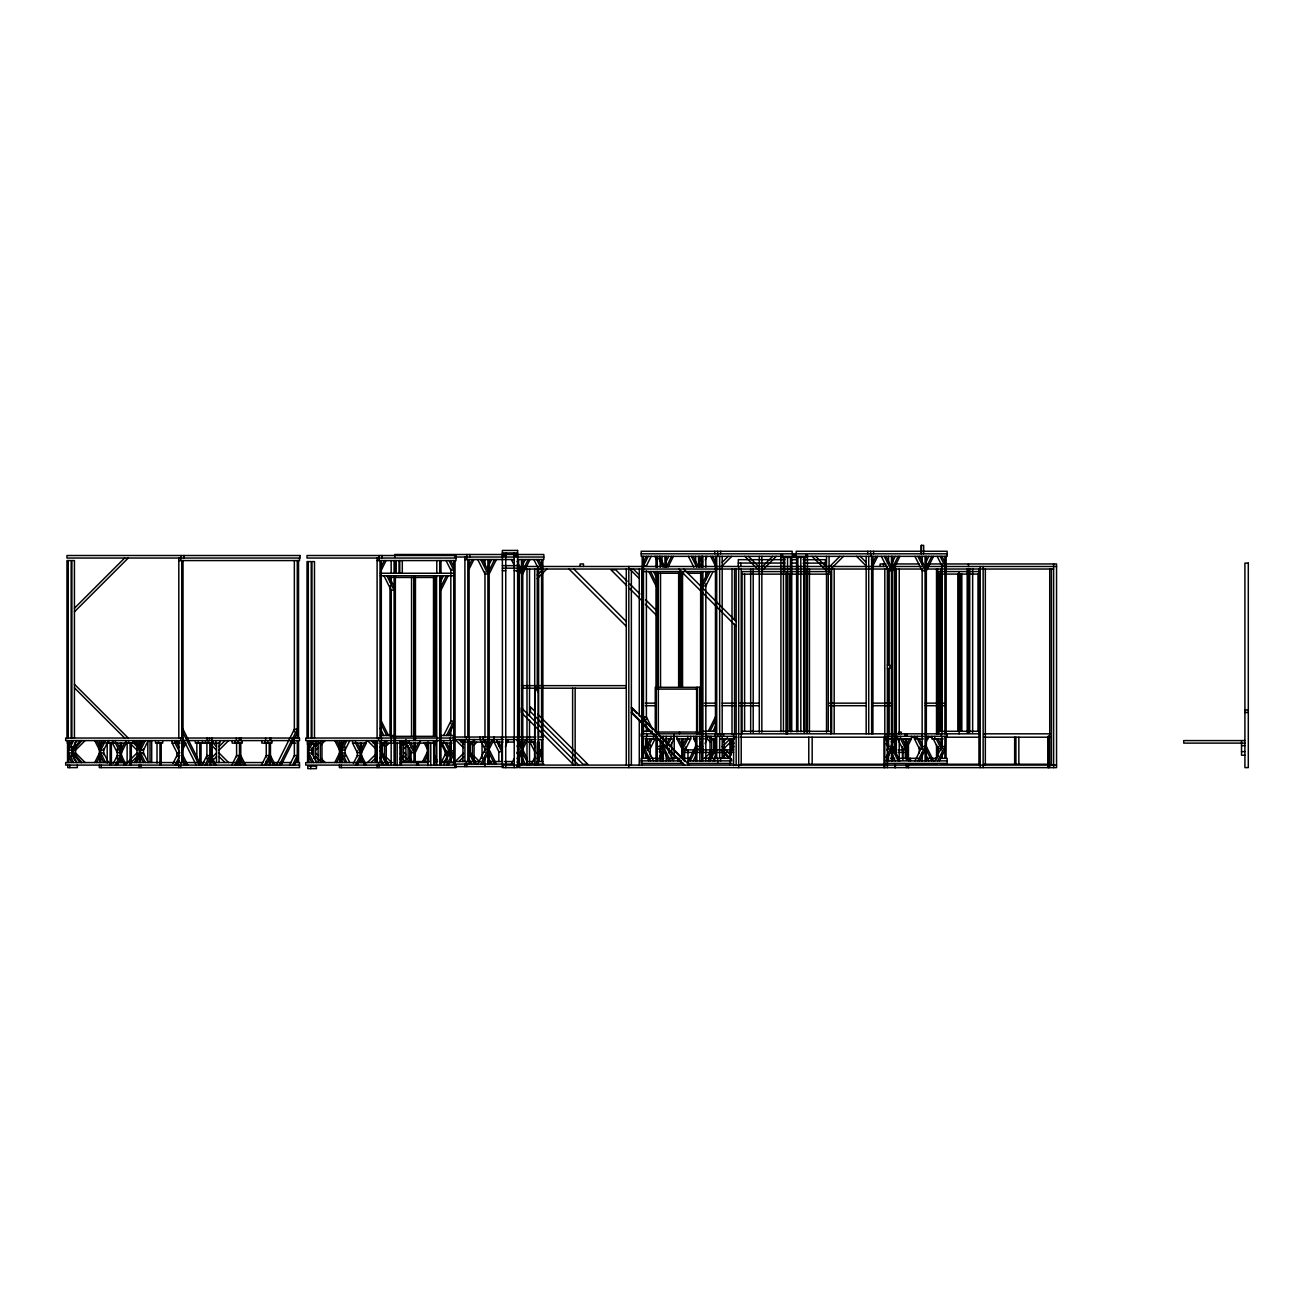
<?xml version="1.0" encoding="UTF-8"?>
<svg xmlns="http://www.w3.org/2000/svg" width="1314" height="1314" viewBox="0 0 1314 1314"><rect width="100%" height="100%" fill="white"/><g stroke="black" fill="none" stroke-linecap="round" stroke-linejoin="round"><path stroke-width="1.5" d="M276.416 765.093L294.352 729.237L297.276 729.237L297.276 732.818L281.13 765.093M534.798 687.255L534.667 765.093L534.716 724.244M538.05 765.093L538.182 687.14L534.798 692.199M68.804 746.566L71.794 740.587M73.584 740.587L68.804 750.146L73.65 750.146L81.928 740.587M71.728 750.146L76.508 740.587M100.767 746.566L103.757 740.587M94.723 762.547L99.503 752.988M105.547 740.587L100.767 750.146L103.707 750.146L108.487 740.587M96.513 762.547L99.503 756.585M120.05 746.106L121.545 743.116L121.479 762.547M113.3 763.5L117.291 755.534L120.215 755.534L115.435 765.093M121.479 749.095L124.469 743.116M121.479 752.676L126.259 743.116L126.259 740.587M117.225 765.093L120.215 759.114M140.532 746.566L143.522 740.587M134.488 762.547L139.268 752.988M145.328 740.587L140.532 750.146L143.472 750.146L148.252 740.587M136.278 762.547L139.268 756.585M172.955 763.5L176.93 755.534L179.87 755.534M181.874 747.6L184.124 743.116M175.09 765.093L179.065 757.127M181.923 751.082L185.915 743.116L182.301 743.116M176.881 765.093L179.115 760.609M202.126 765.093L206.906 755.534L209.829 755.534L205.05 765.093M206.84 765.093L209.829 759.114M231.806 765.093L236.586 755.534L239.509 755.534L234.73 765.093M236.536 765.093L239.509 759.114M261.486 765.093L266.266 755.534L269.206 755.534L264.426 765.093M269.206 759.114L266.216 765.093L266.266 761.102M279.34 765.093L297.276 729.237M381.306 566.548L384.296 560.569M381.306 570.128L386.086 560.569M289.573 765.093L294.352 755.534L297.276 755.534L292.496 765.093M294.287 765.093L297.276 759.114M308.872 746.566L311.861 740.587M313.652 740.587L308.872 750.146L311.796 750.146L316.575 740.587M342.1 746.566L345.089 740.587M334.791 762.547L339.57 752.988M346.88 740.587L342.1 750.146L345.024 750.146L349.803 740.587M336.581 762.547L339.57 756.585M440.765 581.199L443.475 575.778M440.978 586.602L446.399 575.778M353.367 763.5L357.342 755.534L360.282 755.534L355.503 765.093M361.547 749.095L364.536 743.116M440.978 590.2L448.189 575.778M361.547 752.676L366.327 743.116L366.327 740.587M357.293 765.093L360.282 759.114M469.098 565.529L472.087 559.55M380.091 747.6L382.341 743.116M469.098 569.126L473.894 559.55M380.14 751.082L384.131 743.116M488.036 566.777L491.65 559.55M400.392 747.535L403.579 741.162M489.169 570.391L494.573 559.55M489.169 573.972L496.38 559.55M415.24 749.095L418.23 743.116M415.24 752.676L420.02 743.116L420.02 740.587M422.599 761.545L427.378 751.986M424.389 761.545L427.378 755.566M522.561 564.971L525.272 559.55M434.425 745.941L436.823 741.162M522.775 570.391L528.195 559.55M522.775 573.972L529.985 559.55M443.639 735.512L450.833 721.107L453.773 721.107L446.563 735.512M448.353 735.512L453.773 724.687M441.176 762.481L445.15 754.515L448.09 754.515M444.099 762.481L447.286 756.108M443.639 765.093L450.833 750.672L453.773 750.672L446.563 765.093M448.353 765.093L453.773 754.269M468.655 745.087L470.149 742.098M468.753 748.471L471.94 742.098M477.77 764.075L484.965 749.67L487.905 749.67L480.694 764.075M489.169 745.547L492.159 739.568M489.169 749.128L493.949 739.568M482.484 764.075L487.905 753.251M505.43 746.878L507.828 739.568M511.376 764.075L514.086 758.671M516.78 753.267L518.587 749.67M522.775 745.547L525.764 739.568M517.01 758.671L521.51 749.67M522.775 749.128L527.555 739.568L521.297 739.568L521.297 742.098L522.988 742.098M517.01 762.268L521.51 753.251M531.447 764.075L535.044 756.864M536.851 753.267L538.641 749.67L541.582 749.67L537.065 758.671M537.065 762.268L541.582 753.251M643.466 562.326L646.439 556.348M648.245 556.348L643.466 565.907L646.389 565.907L651.169 556.348M665.984 561.751L668.695 556.348M666.214 567.172L671.618 556.348M668.005 567.155L673.409 556.348M699.606 561.751L702.317 556.348M699.82 567.172L702.53 561.751M705.224 559.945L707.031 556.348M702.908 582.381L708.328 571.557M710.118 571.557L702.908 585.962L705.832 585.962L713.042 571.557M647.359 744.874L650.348 738.895M652.138 738.895L647.359 748.454L650.282 748.454L655.078 738.895M659.316 751.854L661.123 748.257M658.643 759.065L663.143 750.064M666.954 743.379L669.204 738.895M660.433 759.065L663.143 753.645M669.943 746.861L673.918 738.895L673.918 736.349M683.017 744.874L686.007 738.895M690.721 736.349L690.721 738.895L685.941 748.454L683.017 748.454L687.797 738.895L687.797 736.349M688.421 760.872L695.632 746.451M690.211 760.872L695.632 750.048M699.82 744.874L702.07 740.39M693.151 760.872L695.845 755.451M700.625 746.861L702.218 743.675M708.246 731.29L715.457 716.869M710.036 731.29L715.457 720.466M705.142 743.675L707.54 736.349M712.976 731.29L715.67 725.87M708.246 760.872L715.457 746.451M710.036 760.872L715.457 750.048M712.976 760.872L715.67 755.451M871.478 559.337L872.972 556.348L872.907 733.82M872.907 562.326L875.896 556.348M872.907 565.907L877.686 556.348M891.615 563.558L895.212 556.348M892.732 567.172L898.152 556.348M892.732 570.752L899.942 556.348M926.124 561.751L928.834 556.348M926.337 567.172L931.757 556.348M926.337 570.752L933.548 556.348M886.736 750.064L888.543 746.451L891.467 746.451L886.063 757.258M891.303 741.884L892.797 738.895M891.401 745.268L894.588 738.895L894.588 736.349M886.047 760.872L891.467 750.048M906.611 744.874L909.6 738.895M906.611 748.454L911.39 738.895L911.39 736.349M914.938 760.872L922.149 746.451L925.072 746.451L917.878 760.872M925.812 743.675L928.193 736.349M919.669 760.872L925.072 750.048M934.763 760.872L941.974 746.451L944.897 746.451L937.703 760.872M939.494 760.872L944.897 750.048M74.537 743.576L77.132 740.587M71.958 750.146L80.236 740.587M74.438 608.234L124.633 558.039M74.438 611.815L128.214 558.039M75.571 746.566L81.55 740.587M75.571 750.146L85.131 740.587M127.409 762.547L136.968 752.988M130.989 762.547L136.968 756.585M219.044 746.566L225.023 740.587M219.044 750.146L228.603 740.587M212.408 757.094L216.498 752.988M211.718 761.364L216.498 756.585M315.623 746.566L319.22 742.968M315.623 750.146L318.366 747.403M321.092 744.677L325.199 740.587M537.245 575.006L543.224 569.028M537.245 578.587L546.805 569.028M367.477 762.547L377.036 752.988M386.201 746.04L388.928 743.313M371.057 762.547L377.036 756.585M403.431 745.547L407.028 741.95M403.431 749.128L406.174 746.401M455.285 761.545L463.481 753.349M474.009 745.038L476.736 742.295M458.865 761.545L463.645 756.765M722.191 562.326L728.153 556.348M722.191 565.907L731.75 556.348M738.337 563.049L784.885 563.049M740.784 563.148L740.866 566.433M738.238 566.515L738.337 559.665L784.885 559.665M761.841 567.172L772.665 556.348M761.841 570.752L776.246 556.348M825.373 563.065L803.035 563.131M825.274 566.531L825.373 559.665L803.035 559.748M829.068 567.172L839.892 556.348M829.068 570.752L843.473 556.348M704.616 758.326L710.086 752.873M723.341 741.819L727.447 737.729M708.197 758.326L710.595 755.944M724.129 744.874L730.108 738.895M724.129 748.454L733.705 738.895M502.375 552.964L517.585 552.964M641.216 553.818L947.148 553.818M502.375 555.51L505.742 555.51M514.201 555.51L517.585 555.51M454.545 557.021L543.815 557.021M807.453 557.366L780.91 557.366L780.91 554.82M456.007 558.039L307.033 558.039L307.033 555.51L456.007 555.51L456.007 560.569L377.102 560.569M464.91 559.55L514.3 559.55M517.486 559.55L543.815 559.55L543.815 554.492L394.841 554.492L394.841 557.021M790.88 559.748L797.023 559.665M178.819 560.569L299.51 560.569L299.51 558.039M790.88 563.131L797.023 563.049M886.03 563.952L880.134 563.952L880.134 566.482M894.982 563.952L919.11 563.952M928.242 563.952L942.319 563.952M945.242 563.952L1056.555 563.952L1056.555 767.622L518.948 767.622L518.948 566.482L887.344 566.482L887.344 767.622M502.375 565.644L517.585 565.644M894.062 566.482L921.393 566.482M927.487 566.482L1056.555 566.482M502.375 568.174L517.585 568.174M518.948 569.028L889.397 569.028M892.814 569.028L922.297 569.028M925.45 569.028L1053.614 569.028M502.375 570.719L505.742 570.719M514.201 570.719L517.585 570.719M643.466 571.557L716.376 571.557M380.387 573.249L453.773 573.249M657.476 573.249L683.494 573.249M687.501 573.249L701.692 573.249M742.065 574.136L786.002 574.136M786.856 574.136L830.793 574.136M938.935 574.087L979.259 574.087M380.387 575.778L453.773 575.778M390.472 577.47L392.672 577.47M394.463 577.47L436.544 577.47M887.344 665.032L889.874 665.032L889.874 668.415L887.344 668.415M521.494 685.645L626.285 685.645M700.592 687.337L655.259 687.337L655.259 731.799M521.494 688.191L626.285 688.191M656.146 689.111L696.798 689.111M645.322 703.154L656.442 703.154M704.32 703.154L715.457 703.154M722.191 703.154L735.856 703.154M739.766 703.154L759.295 703.154M829.068 703.154L866.172 703.154M871.839 703.154L891.467 703.154M925.27 703.154L944.897 703.154M645.322 705.7L656.442 705.7M704.32 705.7L715.457 705.7M722.191 705.7L735.856 705.7M739.766 705.7L759.295 705.7M829.068 705.7L866.172 705.7M871.839 705.7L891.467 705.7M925.27 705.7L944.897 705.7M1244.916 709.921L1248.3 709.921M1244.916 712.451L1248.3 712.451M643.466 731.29L652.417 731.29M702.908 731.29L715.457 731.29M938.935 731.29L979.259 731.29M742.065 731.323L786.002 731.323M786.856 731.323L830.793 731.323M656.146 732.046L696.798 732.046M700.658 732.128L701.495 732.128M654.208 733.82L641.216 733.82L641.216 736.349L656.885 736.349M656.146 733.82L701.643 733.82L701.495 591.579M702.908 733.82L737.45 733.82M739.683 733.82L980.178 733.82M984.186 733.82L1050.658 733.82M380.206 735.512L394.085 735.512M440.978 735.512L453.773 735.512M392.672 736.349L390.472 736.349L390.472 585.929M394.463 736.349L436.544 736.349M659.283 736.349L702.793 736.349M704.6 736.349L734.674 736.349M885.554 736.349L923.627 736.349M925.598 736.349L947.148 736.349L947.148 733.82M453.067 737.039L535.915 737.039M542.879 737.039L538.641 737.039L538.641 730.913M733.606 737.203L736.99 737.203M740.225 737.203L887.344 737.203M911.883 737.203L916.088 737.203M926.124 737.203L932.152 737.203M946.031 737.203L980.375 737.203M984.202 737.203L1049.919 737.203M186.407 738.041L299.51 738.041L299.51 740.587L187.886 740.587M394.085 738.041L305.768 738.041L305.768 740.587L455.071 740.587M394.66 738.041L455.071 738.041M645.125 738.895L656.491 738.895M664.95 738.895L673.918 738.895M676.973 736.349L676.973 738.895L690.721 738.895M693.776 736.349L693.776 738.895L695.566 738.895M699.196 738.895L702.793 738.895M704.6 738.895L707.54 738.895M716.261 738.895L711.202 738.895L711.202 736.349M719.645 738.895L734.674 738.895M885.554 738.895L894.588 738.895M897.643 736.349L897.643 738.895L911.39 738.895M914.445 736.349L914.445 738.895L923.414 738.895M926.403 738.895L928.193 738.895M943.238 738.895L931.856 738.895L931.856 736.349M453.067 739.568L503.262 739.568M505.299 739.568L515.449 739.568M516.648 739.568L519.901 739.568M528.54 739.568L535.915 739.568M542.879 739.568L538.641 739.568L538.641 751.559M185.504 740.587L65.7 740.587L65.7 738.041L183.024 738.041L183.024 560.569M1244.916 740.587L1183.733 740.587L1183.733 743.116L1244.916 743.116M462.955 742.098L473.368 742.098L473.368 739.568M483.733 742.098L474.518 742.098L474.518 739.568M484.965 742.098L489.383 742.098L489.383 739.568M494.031 737.039L494.064 742.098L503.048 742.098M506.038 742.098L507.828 742.098M513.774 742.098L508.124 742.098L508.124 739.568M528.54 742.098L534.847 742.098M537.672 742.098L538.937 742.098L538.937 751.822M71.728 743.116L67.26 743.116L67.26 740.587M99.289 743.116L103.707 743.116M105.711 743.116L132.796 743.116L132.796 740.587M136.557 743.116L133.305 743.116L133.305 740.587M172.15 740.587L172.15 743.116L180.133 743.116M212.835 740.587L212.835 743.116L219.98 743.116L219.98 740.587M291.396 743.116L295.617 743.116M339.357 743.116L343.266 743.116L343.266 740.587M352.563 740.587L352.563 743.116L366.327 743.116M378.087 743.116L373.357 743.116L373.357 740.587M380.485 743.116L385.56 743.116L385.56 740.587M406.272 740.587L406.272 743.116L420.02 743.116M440.732 743.116L452.115 743.116M1241.533 745.646L1244.916 745.646M657.279 746.451L666.214 746.451L673.409 760.872M696.896 746.451L702.99 746.451M669.138 748.454L666.214 748.454L670.994 738.895L670.994 736.349M699.82 748.454L702.76 748.454M657.279 748.996L663.356 748.996M696.896 748.996L702.99 748.996M733.606 749.883L684.594 749.883L684.594 761.463M898.135 749.883L904.262 749.883M448.09 751.657L445.15 751.657L441.176 743.691M1241.533 751.624L1244.916 751.624M684.594 752.413L733.606 752.413M898.135 752.413L904.262 752.413M179.87 752.676L176.93 752.676L172.15 743.116M1244.916 755.222L1241.533 755.222L1241.533 740.587M655.571 758.326L641.216 758.326L641.216 763.401L683.477 763.401M659.677 758.326L663.784 758.326M669.926 758.326L678.139 758.326M681.605 758.326L689.669 758.326M704.123 758.326L730.732 758.326M890.629 758.326L894.653 758.326M897.905 758.326L918.42 758.326M926.633 758.326L936.882 758.326M940.988 758.326L947.148 758.326L947.148 763.401L885.603 763.401M641.216 760.872L681.473 760.872M687.501 760.872L731.98 760.872M886.769 760.872L947.148 760.872M429.974 761.545L401.46 761.545L399.867 758.359M434.688 761.545L437.611 761.545M440.091 761.545L447.072 761.545M453.133 761.545L480.3 761.545M487.478 761.545L502.474 761.545M504.494 761.545L512.099 761.545M528.507 761.545L532.613 761.545M536.72 761.545L542.879 761.545M185.455 762.547L204.573 762.547M212.753 762.547L240.988 762.547L240.988 765.093M244.519 762.547L262.849 762.547M273.033 762.547L291.363 762.547M294.352 762.547L299.51 762.547L299.51 767.622L99.289 767.622L99.289 765.093M392.492 762.547L305.768 762.547L305.768 765.093L456.007 765.093L456.007 767.622L339.357 767.622L339.357 765.093M399.686 762.547L428.397 762.547M440.699 762.547L455.071 762.547M687.419 763.401L731.98 763.401M453.133 764.075L514.3 764.075M517.486 764.075L543.815 764.075M741.08 764.239L883.961 764.239M937.046 764.239L906.282 764.239L906.282 767.622M940.972 764.239L979.916 764.239M984.383 764.239L1049.738 764.239M299.51 765.093L65.7 765.093L65.7 762.547L183.714 762.547L183.714 765.093M502.375 765.093L513.807 765.093M514.201 765.093L517.585 765.093M518.948 765.093L1056.555 765.093M454.595 766.604L503.426 766.604M516.928 766.604L519.851 766.604M860.194 556.348L866.172 562.326M856.613 556.348L866.172 565.907M815.698 556.348L826.522 567.172M812.118 556.348L826.522 570.752M748.471 556.348L759.295 567.172M744.89 556.348L759.295 570.752M683.625 569.028L736.185 621.555M678.845 569.028L736.185 626.335M633.299 569.028L639.277 575.006M629.718 569.028L639.277 578.587M627.139 581.231L615.773 569.865L610.994 569.865L626.762 585.633M629.964 584.073L639.902 594.01M645.585 599.677L656.951 611.043M629.62 588.491L641.084 599.956M645.371 604.259L656.836 615.708M573.791 569.028L626.318 621.555M569.011 569.028L626.318 626.335M722.191 746.451L730.83 755.107M722.191 750.048L731.652 759.508M708.197 736.349L710.595 738.747M723.341 752.873L728.81 758.326M705.979 737.729L710.086 741.819M722.831 755.944L725.229 758.326M689.407 765.093L632.1 707.786L632.1 712.566L684.627 765.093M631.246 707.786L636.978 713.518M641.281 717.805L652.746 729.27M657.049 733.573L668.498 745.038M672.801 749.325L684.266 760.79M631.246 712.566L683.789 765.093M534.765 711.235L530.462 706.932L530.462 711.712L582.989 764.239L587.785 764.239L537.64 714.093M578.702 765.093L521.395 707.786L521.395 712.566L573.922 765.093M458.865 739.568L463.645 744.348M474.009 756.076L479.479 761.545M455.285 739.568L463.481 747.765M473.5 759.147L475.882 761.545M403.431 751.986L406.174 754.712M408.9 757.439L411.627 760.182M403.431 755.566L407.028 759.147M371.057 740.587L377.036 746.566M386.201 757.094L391.671 762.547M367.477 740.587L377.036 750.146M385.692 760.165L388.073 762.547M315.623 752.988L318.366 755.731M321.092 758.457L325.199 762.547M315.623 756.585L319.22 760.165M212.917 742.968L216.498 746.566M212.408 746.04L216.498 750.146M219.044 752.988L228.603 762.547M219.044 756.585L225.023 762.547M74.438 684.266L128.214 738.041M133.387 742.968L136.968 746.566M130.135 743.313L136.968 750.146M74.438 687.846L124.633 738.041M75.571 752.988L85.131 762.547M75.571 756.585L81.55 762.547M81.928 762.547L73.65 752.988L68.804 752.988L73.584 762.547M71.958 752.988L80.236 762.547M73.256 758.079L77.132 762.547M941.908 556.348L944.897 562.326M940.118 556.348L944.897 565.907L941.974 565.907L937.194 556.348M919.669 556.348L925.072 567.172M917.878 556.348L925.072 570.752L922.149 570.752L914.938 556.348M886.047 556.348L891.467 567.172M884.256 556.348L891.467 570.752L888.543 570.752L881.333 556.348M938.015 738.895L941.005 744.874M936.225 738.895L941.005 748.454L938.065 748.454L933.285 738.895M926.337 746.451L933.548 760.872M926.337 750.048L931.757 760.872M919.159 738.895L922.149 744.874M926.124 755.451L928.834 760.872M914.445 738.895L919.225 748.454L922.149 748.454L917.369 738.895L917.369 736.349M902.357 738.895L905.346 744.874M897.643 738.895L902.422 748.454L905.346 748.454L900.566 738.895L900.566 736.349M892.732 746.451L899.942 760.872M892.732 750.048L898.152 760.872M886.293 740.39L888.543 744.874M891.615 753.645L895.212 760.872M886.145 743.675L888.543 748.454M712.467 556.348L715.457 562.326M710.677 556.348L715.457 565.907M693.151 556.348L698.555 567.172M691.345 556.348L696.749 567.155M688.421 556.348L693.825 567.155M659.529 556.348L664.95 567.172M658.643 558.154L663.143 567.155M654.815 556.348L656.606 559.945M653.518 571.557L656.228 576.977M650.594 571.557L655.998 582.381M648.804 571.557L655.998 585.962M731.75 738.895L733.984 743.379M730.748 740.488L733.935 746.861M712.631 738.895L715.818 745.268M693.776 738.895L695.369 742.082M678.763 738.895L681.752 744.874M676.973 738.895L681.752 748.454M660.958 740.488L662.552 743.675M663.291 746.451L670.485 760.872M663.291 750.048L668.695 760.872M652.697 729.484L646.389 716.869L643.466 716.869L647.063 724.08M645.256 724.063L648.87 731.29M653.584 760.872L646.389 746.451L643.466 746.451L650.66 760.872M643.466 750.048L648.87 760.872M538.592 559.55L541.582 565.529M536.785 559.55L541.582 569.126M533.862 559.55L538.641 569.126M517.01 561.357L521.51 570.391M517.01 564.954L521.51 573.972M511.376 559.55L514.086 564.954M516.78 570.358L518.587 573.972M482.484 559.55L487.905 570.391M480.694 559.55L487.905 573.972L484.965 573.972L477.77 559.55M450.784 560.569L453.773 566.548M448.994 560.569L453.773 570.128L450.833 570.128L446.054 560.569M532.893 742.098L535.274 746.878M529.969 742.098L534.749 751.657M518.521 739.568L521.51 745.547M522.775 749.67L527.275 758.671M516.731 739.568L521.51 749.128M522.775 753.251L527.292 762.268M516.993 745.941L518.587 749.128M522.561 758.671L525.272 764.075M498.794 742.098L501.784 748.077M494.064 742.098L498.844 751.657L501.784 751.657L497.004 742.098L497.004 739.568M484.915 739.568L487.905 745.547M489.169 749.67L496.38 764.075M489.169 753.251L494.573 764.075M480.185 739.568L484.965 749.128L487.905 749.128L483.125 739.568L483.043 737.039M488.036 756.864L491.65 764.075M388.665 575.778L394.085 586.602M386.874 575.778L394.085 590.2L391.161 590.2L383.951 575.778M469.098 749.67L476.309 764.075M469.098 753.251L474.518 764.075M468.884 758.671L471.595 764.075M446.875 743.116L449.864 749.095M445.085 743.116L449.864 752.676L446.941 752.676L442.161 743.116M434.425 755.172L436.823 759.952M425.884 742.558L427.378 745.547M424.192 742.755L427.378 749.128M410.986 743.116L413.976 749.095M406.272 743.116L411.052 752.676L413.976 752.676L409.196 743.116L409.196 740.587M400.392 753.579L404.384 761.545M381.306 721.107L388.501 735.512M381.306 724.687L386.71 735.512M380.173 728.301L383.787 735.512M381.306 750.672L388.501 765.093M381.306 754.269L386.71 765.093M380.173 757.866L383.787 765.093M357.293 743.116L360.282 749.095M361.547 755.534L366.327 765.093M361.547 759.114L364.536 765.093M352.563 743.116L357.342 752.676L360.282 752.676L355.503 743.116L355.503 740.587M349.803 762.547L345.024 752.988L342.1 752.988L346.88 762.547M336.581 740.587L339.57 746.566M334.791 740.587L339.57 750.146M342.1 756.585L345.089 762.547M316.575 762.547L311.796 752.988L308.872 752.988L313.652 762.547M308.872 756.585L311.861 762.547M270.47 755.534L275.25 765.093M270.47 759.114L273.46 765.093M240.791 755.534L245.57 765.093M240.791 759.114L243.78 765.093M211.094 755.534L215.874 765.093M211.094 759.114L214.083 765.093M183.024 729.237L200.96 765.093M183.024 732.818L199.153 765.093M181.89 736.415L196.229 765.093M176.881 743.116L179.115 747.6M183.024 755.534L187.803 765.093M179.065 751.082L175.09 743.116L175.09 740.587M183.024 759.114L186.013 765.093M148.252 762.547L143.472 752.988L140.532 752.988L145.328 762.547M136.278 740.587L139.268 746.566M134.488 740.587L139.268 750.146M140.532 756.585L143.522 762.547M117.225 743.116L120.215 749.095M121.479 755.534L126.259 765.093M121.479 759.114L124.469 765.093M108.487 762.547L103.707 752.988L100.767 752.988L105.547 762.547M96.513 740.587L99.503 746.566M94.723 740.587L99.503 750.146M100.767 756.585L103.757 762.547M71.728 752.988L76.508 762.547M68.804 756.585L71.794 762.547M1053.614 563.952L1053.614 767.622M1051.43 569.028L1051.43 765.093M1049.738 569.028L1049.738 767.622M1048.473 735.807L1048.473 767.622M1048.046 737.203L1048.046 767.622M1018.843 737.203L1018.843 764.239M1015.919 737.203L1015.919 764.239M1014.654 737.203L1014.654 764.239M985.336 569.028L985.336 765.093M983.135 566.482L983.135 767.622M980.211 566.482L980.211 767.622M979.259 733.82L979.259 571.557L938.935 571.557L938.935 733.82M978.946 569.028L978.946 765.093M977.994 574.087L977.994 731.29M972.639 568.535L972.639 732.325M969.716 568.535L969.716 732.325M968.451 563.952L968.451 566.482M968.451 568.535L968.451 732.736M967.186 568.535L967.186 732.736M961.832 574.087L961.832 731.29M960.37 574.087L960.37 731.29M959.105 571.557L959.105 733.82M957.824 574.087L957.824 731.29M946.162 556.348L946.162 733.82M946.162 736.349L946.064 758.457M944.897 556.348L944.897 733.82M944.897 736.349L944.897 758.326M942.269 738.895L942.269 748.602M942.269 754.45L942.269 758.326M941.974 564.511L941.974 733.82M941.974 736.349L941.974 748.339M941.974 754.335L941.974 758.326M941.678 574.087L941.678 731.29M941.284 733.82L941.284 736.349M941.005 738.895L941.005 750.557M940.709 569.028L940.709 573.101M940.216 574.087L940.216 731.29M938.065 746.664L938.065 756.388M937.785 569.028L937.785 734.46M937.785 746.713L937.785 756.913M936.521 569.028L936.521 734.46M936.521 744.66L936.521 758.966M934.796 736.349L934.796 738.895M926.337 556.348L926.337 760.872M925.072 556.348L925.072 760.872M923.676 553.818L923.676 545.359L921.13 545.359L921.13 553.818M922.149 556.348L922.149 564.527M922.149 568.617L922.149 749.111M922.149 752.676L922.149 761.364M921.475 545.359L921.475 553.818M919.225 747.058L919.225 753.185M910.454 758.326L910.454 760.872M908.762 758.326L908.762 760.872M908.467 745.317L908.467 759.508M908.467 764.239L908.467 767.622M908.056 743.757L908.056 759.673M908.056 764.239L908.056 767.622M906.824 733.82L906.824 736.349M906.611 738.895L906.611 758.326M906.282 747.337L906.282 759.508M905.346 738.895L905.346 758.326M905.132 733.82L905.132 736.349M902.899 749.883L902.899 759.656M902.422 746.664L902.422 758.326M901.207 733.82L901.207 732.046L899.006 732.046L899.006 733.82M899.236 569.028L899.236 734.46M899.236 738.534L899.236 758.966M896.312 569.028L896.312 754.877M895.343 566.482L895.343 734.46M895.343 738.534L895.343 748.75M895.343 765.093L895.343 767.622M895.031 566.482L895.031 752.84M895.031 765.093L895.031 767.622M892.732 556.348L892.732 760.872M891.467 556.348L891.467 760.872M888.872 569.028L888.872 665.015M888.872 669.105L888.872 734.46M888.543 556.348L888.543 562.491M888.543 568.617L888.543 664.736M888.543 668.826L888.543 749.111M888.543 754.729L888.543 761.364M888.33 733.82L888.33 736.349M884.798 569.028L884.798 767.622M883.961 737.203L883.961 767.622M883.501 563.952L883.501 566.482M873.596 551.272L873.596 553.818M871.642 556.348L871.642 733.82M870.656 551.272L870.656 556.348M868.718 556.348L868.718 733.82M867.733 551.272L867.733 553.818M866.172 556.348L866.172 733.82M834.176 569.028L834.176 733.475M831.647 569.028L831.647 733.475M830.793 733.853L830.793 571.59L786.856 571.59L786.856 733.853M829.068 556.348L829.068 572.707M828.263 574.136L828.263 731.323M826.522 556.348L826.522 732.227M812.167 737.203L812.167 764.239M809.44 569.028L809.44 732.407M808.783 737.203L808.783 764.239M807.437 554.82L807.453 731.767M806.895 569.028L806.895 732.407M805.745 554.82L805.745 557.366M804.907 557.366L804.907 731.767M804.365 569.028L804.365 732.407M803.741 557.366L803.741 731.767M800.817 557.366L800.817 731.767M797.894 557.366L797.894 731.767M796.613 557.366L796.613 731.767M796.202 553.818L796.202 551.272L947.148 551.272L947.148 556.348L641.216 556.348L641.216 551.272L792.161 551.272L792.161 553.818M795.857 554.82L795.857 557.366M794.182 554.82L794.182 557.366M792.49 554.82L792.49 557.366M791.734 557.366L791.734 731.767M790.47 557.366L790.47 731.767M789.386 574.136L789.386 731.323M787.546 557.366L787.546 733.82M786.002 733.853L786.002 571.59L742.065 571.59L742.065 733.853M784.622 557.366L784.622 571.721M783.44 557.366L783.44 731.767M782.602 554.82L782.602 557.366M780.91 557.366L780.91 731.767M761.841 556.348L761.841 732.227M759.295 556.348L759.295 732.227M753.201 569.028L753.201 732.407M750.672 569.028L750.672 732.407M744.595 574.136L744.595 731.323M741.211 569.028L741.211 765.093M738.682 566.482L738.682 767.622M736.152 569.028L736.152 765.093M734.542 569.028L734.542 620.077M734.542 624.166L734.542 734.46M733.606 733.82L733.606 765.602M732.884 742.886L732.884 750.869M732.013 569.028L732.013 734.46M731.225 740.882L731.225 754.877M730.239 749.883L730.239 765.093M729.96 740.882L729.96 754.877M724.129 738.895L724.129 758.326M723.554 733.82L723.554 736.349M722.191 556.348L722.191 733.82M722.191 736.349L722.191 758.326M720.63 551.272L720.63 553.818M720.63 733.82L720.63 736.349M720.63 758.326L720.63 760.872M719.645 556.348L719.645 733.82M719.645 736.349L719.645 758.326M717.69 551.272L717.69 556.348M717.69 733.82L717.69 736.349M717.69 758.326L717.69 763.401M716.721 556.348L716.721 733.82M716.721 736.349L716.721 758.326M715.457 556.348L715.457 733.82M715.457 736.349L715.457 758.326M714.767 551.272L714.767 553.818M714.767 733.82L714.767 736.349M714.767 758.326L714.767 760.872M714.175 740.833L714.175 750.557M713.896 738.353L713.896 750.343M711.712 738.353L711.712 754.335M710.02 736.349L710.02 758.326M705.832 556.348L705.832 567.221M705.832 571.557L705.832 579.704M705.832 583.777L705.832 760.872M702.908 556.348L702.908 567.221M702.908 571.557L702.908 760.872M701.643 556.348L701.643 567.221M701.643 760.872L701.643 571.557L701.495 587.506M700.658 573.249L700.592 733.82M699.82 556.348L699.82 566.58M699.705 687.337L699.705 733.82M699.82 736.349L699.82 761.364M698.818 732.046L698.818 733.82M698.555 556.348L698.555 566.58M697.504 687.337L697.504 733.82M696.896 736.349L696.896 760.872M696.617 687.337L696.617 733.82M695.632 556.348L695.632 562.491M695.632 736.349L695.632 760.872M687.978 749.883L687.978 765.093M685.941 746.664L685.941 750.557M683.017 738.895L683.017 758.326M682.541 573.249L682.541 687.321M681.9 571.557L681.9 687.173M681.687 571.557L681.687 687.321M681.752 738.895L681.752 758.326M680.34 573.249L680.34 687.321M679.486 571.557L679.486 687.321M679.486 732.128L679.486 733.82M679.601 758.326L679.601 760.872M678.648 573.249L678.648 687.321M677.909 758.326L677.909 760.872M674.213 734.46L674.213 758.966M671.684 742.624L671.684 758.966M669.154 748.75L669.138 753.185M666.214 556.348L666.214 566.58M666.214 736.349L666.214 747.058M666.214 752.692L666.214 761.364M664.95 556.348L664.95 566.58M663.291 736.349L663.291 760.872M662.01 556.348L662.01 564.527M662.01 742.459L662.01 760.872M660.531 573.249L660.531 687.321M660.203 556.348L660.203 567.221M660.203 738.468L660.203 760.872M658.33 573.249L658.33 733.82M657.476 571.557L657.476 687.321M657.279 556.348L657.279 567.221M657.279 571.557L657.279 687.583M657.279 736.431L657.279 760.872M656.146 687.337L656.146 731.799M655.998 556.348L655.998 567.221M655.998 571.557L655.998 730.338M655.998 734.395L655.998 760.872M653.567 736.349L653.567 738.895M650.282 744.874L650.282 756.388M647.359 738.895L647.359 750.557M647.063 733.82L647.063 736.349M646.389 570.621L646.389 719.546M646.389 725.657L646.389 731.783M646.389 736.349L646.389 748.339M646.389 754.335L646.389 758.326M646.094 738.895L646.094 748.602M646.094 754.45L646.094 758.326M643.466 556.348L643.466 733.82M643.466 736.349L643.466 758.326M642.185 556.348L642.185 733.82M642.185 736.349L642.185 758.326M641.807 569.028L641.807 765.093M639.277 569.028L639.277 716.081M639.277 720.154L639.277 765.093M631.361 569.028L631.361 765.093M628.815 566.482L628.815 767.622M626.285 569.028L626.285 765.093M583.482 566.482L583.482 563.952L580.098 563.952L580.098 566.482M575.154 688.191L575.154 765.093M572.625 688.191L572.625 765.093M542.846 559.55L542.879 764.075M541.582 559.55L541.582 737.039M541.582 739.568L541.582 761.545M538.937 757.652L538.937 761.545M538.641 567.714L538.641 726.839M538.641 757.537L538.641 761.545M538.182 687.14L538.182 692.199M537.672 745.991L537.672 751.822M537.245 569.028L537.245 689.522M537.245 742.624L537.245 765.093M534.716 569.028L534.716 720.154M531.464 739.568L531.464 742.098M529.526 569.028L529.526 716.081M529.526 720.154L529.526 765.093M526.996 569.028L526.996 765.093M522.775 559.55L522.775 764.075M521.51 559.55L521.494 765.093M518.587 559.55L518.587 567.747M518.587 571.836L518.587 737.515M518.587 758.079L518.587 766.604M514.201 552.964L514.234 767.622M513.725 737.039L513.725 739.568M506.186 761.545L506.186 764.075M505.742 552.964L505.742 767.622M501.784 742.098L501.784 761.545M501.57 737.039L501.57 739.568M498.844 742.098L498.844 745.991M498.844 751.822L498.844 761.545M489.169 559.55L489.169 739.568M489.169 742.098L489.169 764.075M487.905 559.55L487.905 739.568M487.905 742.098L487.905 764.075M487.691 739.568L487.691 742.098M484.965 559.55L484.965 565.693M484.965 571.836L484.965 737.515M484.965 746.106L484.965 752.314M484.965 758.079L484.965 766.604M482.041 742.098L482.041 758.441M480.119 737.039L480.119 739.568M474.075 739.568L474.075 761.545M472.383 741.572L472.383 757.537M470.182 743.56L470.182 755.55M469.788 554.492L469.788 557.021M469.903 745.547L469.788 751.822M469.312 737.039L469.312 739.568M469.312 761.545L469.312 764.075M469.098 559.55L469.098 737.039M469.098 739.568L469.098 761.545M467.833 559.55L467.833 737.039M467.833 739.568L467.833 761.545M466.864 554.492L466.864 559.55M466.864 764.075L466.864 766.604M466.388 737.039L466.388 739.568M466.388 761.545L466.388 764.075M464.91 557.021L464.91 737.039M464.91 739.568L464.91 761.545M464.91 764.075L464.91 766.604M462.955 739.568L462.955 761.545M461.165 739.568L461.165 742.098M455.038 560.569L455.071 765.093M454.135 739.568L454.135 742.098M453.773 560.569L453.773 738.041M453.773 740.587L453.773 762.547M451.129 743.116L451.129 752.84M451.129 758.671L451.129 762.547M450.833 568.732L450.833 723.768M450.833 727.841L450.833 736.004M450.833 740.587L450.833 754.564M450.833 758.556L450.833 762.547M450.16 738.041L450.16 740.587M449.864 743.116L449.864 756.716M446.941 750.885L446.941 760.609M445.15 749.883L445.15 755.714M443.656 740.587L443.656 743.116M440.978 560.569L440.978 573.249M440.978 575.778L440.978 765.093M439.714 560.569L439.714 573.249M439.714 575.778L439.714 765.093M436.79 560.569L436.79 573.249M436.544 575.778L436.79 765.093M435.706 577.47L435.706 736.349M435.18 740.587L435.18 743.116L420.316 743.116L420.316 740.587M434.967 743.116L434.967 765.093M434.129 575.778L434.129 736.021M433.702 743.116L433.702 765.093M433.505 577.47L433.505 736.349M433.489 740.587L433.489 743.116M430.778 743.116L430.778 765.586M428.643 742.098L428.643 761.545M427.855 743.116L427.855 765.586M427.378 742.098L427.378 761.545M418.378 762.547L418.378 765.093M416.686 762.547L416.686 765.093M415.454 577.47L415.454 736.349M415.454 738.041L415.454 740.587M415.24 743.116L415.24 762.547M414.6 575.778L414.6 738.041M413.976 743.116L413.976 762.547M413.762 577.47L413.762 736.349M413.762 738.041L413.762 740.587M411.561 577.47L411.561 736.349M411.052 750.885L411.052 762.547M409.787 747.551L409.787 761.545M408.096 745.564L408.096 761.545M405.911 739.568L405.911 761.545M404.252 740.587L404.252 743.116L386.71 743.116L386.71 740.587M403.431 743.116L403.431 761.545M402.298 560.569L402.298 572.888M401.575 740.587L401.509 759.492M401.361 743.116L401.361 765.093M399.883 740.587L400.097 765.093M399.768 560.569L399.768 572.888M399.029 560.569L399.029 572.888M397.173 743.116L397.173 765.586M396.105 560.569L396.105 572.888M395.35 560.569L395.35 573.249M395.35 575.778L395.35 765.093M394.085 560.569L394.085 573.249M394.085 575.778L394.085 765.093M391.161 560.569L391.161 573.249M391.161 575.778L391.161 583.925M391.161 590.035L391.161 765.093M390.472 575.778L390.472 581.872M390.258 575.778L390.258 581.872M390.258 585.929L390.258 736.021M386.267 740.587L386.267 762.547M384.575 740.587L384.575 760.56M382.374 744.578L382.374 754.564M382.111 746.566L382.111 750.146M381.98 555.51L381.98 558.039M381.98 747.009L381.98 752.84M381.503 738.041L381.503 740.587M381.503 762.547L381.503 765.093M381.306 560.569L381.306 738.041M381.306 740.587L381.306 762.547M380.025 560.569L380.025 738.041M380.025 740.587L380.025 762.547M379.056 555.51L379.056 560.569M379.056 765.093L379.056 767.622M378.58 738.041L378.58 740.587M378.58 762.547L378.58 765.093M377.102 558.039L377.102 738.041M377.102 740.587L377.102 762.547M377.102 765.093L377.102 767.622M376.428 762.547L376.28 740.587M375.147 740.587L375.147 762.547M361.547 743.116L361.547 762.547M360.282 743.116L360.282 762.547M357.342 750.885L357.342 756.716M345.024 746.566L345.024 756.716M342.1 743.116L342.1 762.547M341.312 740.587L341.312 743.116M341.312 765.093L341.312 767.622M340.835 743.116L340.835 762.547M339.357 740.587L339.57 762.547M321.979 740.587L321.979 762.547M320.288 740.587L320.288 762.547M318.103 740.587L318.103 762.547M315.623 744.135L315.623 760.51M314.489 738.041L314.489 561.587L311.96 561.587L311.96 738.041M313.701 744.135L313.701 758.457M312.009 748.224L312.009 754.367M311.796 748.224L311.796 754.367M311.221 738.041L311.221 561.587L307.033 561.587L307.033 738.041M310.745 766.111L310.745 768.641M309.266 741.589L309.266 744.135M308.872 744.135L308.872 762.547M308.297 561.587L308.297 738.041M307.591 744.135L307.591 762.547M298.541 560.569L298.541 738.041M298.541 740.587L298.541 762.547M297.276 560.569L297.276 738.041M297.276 740.587L297.276 762.547M294.352 560.569L294.352 731.931M294.352 740.587L294.352 756.568M271.949 740.587L271.949 743.116L261.864 743.116L261.864 740.587M270.799 738.041L270.799 740.587M270.47 743.116L270.47 765.093M269.961 738.041L269.961 740.587M269.206 743.116L269.206 765.093M267.728 740.587L267.728 743.116M266.266 743.116L266.266 757.094M265.658 738.041L265.658 740.587M264.787 740.587L264.787 743.116M242.269 740.587L242.269 743.116L232.184 743.116L232.184 740.587M240.988 738.041L240.988 740.587M240.791 743.116L240.791 762.547M239.509 743.116L239.509 762.547M239.296 738.041L239.296 740.587M239.296 762.547L239.296 765.093M238.031 740.587L238.031 743.116M236.586 743.116L236.586 756.716M236.372 738.041L236.372 740.587M235.107 740.587L235.107 743.116M219.044 743.116L219.044 762.547M216.498 743.116L216.498 762.547M215.759 740.587L215.759 743.116M212.572 740.587L212.572 743.116L195.375 743.116L195.375 740.587M212.211 740.587L212.211 760.56M211.899 738.041L211.899 740.587M211.094 743.116L211.094 765.093M209.829 743.116L209.829 765.093M209.484 738.041L209.484 740.587M208.351 740.587L208.351 743.116M207.037 738.041L207.037 740.587M206.906 743.116L206.906 759.114M205.427 740.587L205.427 743.116M202.487 740.587L202.537 743.116M201.058 743.116L201.058 763.089M199.794 743.116L199.794 763.089M198.315 740.587L198.315 743.116M196.854 743.116L196.854 759.098M183.993 555.51L183.993 558.039M183.057 740.587L183.057 743.116M183.024 740.587L183.024 762.547M182.728 738.041L182.728 740.587M181.759 560.569L181.759 738.041M181.759 740.587L181.759 762.547M181.053 555.51L181.053 558.039M180.774 558.039L180.774 560.569M180.774 738.041L180.774 740.587M180.774 762.547L180.774 767.622M178.819 558.039L178.819 738.041M178.819 740.587L178.819 762.547M178.819 765.093L178.819 767.622M176.881 740.587L176.881 743.116M176.93 752.84L176.93 756.716M162.69 740.587L162.69 743.116L155.528 743.116L155.528 740.587M161.211 743.116L161.211 765.093M159.947 743.116L159.947 765.093M158.468 740.587L158.468 743.116M157.007 743.116L157.007 763.089M151.701 740.587L151.701 762.547M150.01 740.587L150.01 762.547M147.809 740.587L147.809 762.547M143.472 748.947L143.472 754.778M141.009 740.587L141.009 743.116L139.054 743.116L139.054 740.587M141.009 765.093L141.009 767.622M140.532 743.116L140.532 762.547M139.268 743.116L139.268 762.547M139.054 765.093L139.054 767.622M136.968 743.116L136.968 760.609M131.318 743.116L131.318 765.093M130.053 743.116L130.053 765.093M128.575 740.587L128.575 743.116M127.13 743.116L127.13 763.089M125.651 740.587L125.651 743.116M120.215 743.116L120.215 762.547M117.291 748.947L117.291 759.114M115.435 740.587L115.435 743.116L120.215 752.676L117.291 752.676L112.511 743.116L112.511 740.587M112.873 740.587L112.873 743.116M111.394 743.116L111.394 765.093M110.113 743.116L110.113 765.093M108.635 740.587L108.635 743.116M107.19 743.116L107.19 763.089M103.707 748.947L103.707 754.778M101.244 740.587L101.244 743.116M101.244 765.093L101.244 767.622M100.767 743.116L100.767 762.547M99.289 740.587L99.503 762.547M77.312 765.093L77.345 767.622L67.753 767.622L67.753 765.093M75.571 745.054L75.571 756.716M74.438 738.041L74.438 560.569L71.892 560.569L71.892 738.041M73.65 748.947L73.65 754.778M73.042 748.947L73.042 754.778M71.958 746.566L71.958 756.716M71.728 746.566L71.728 756.716M71.17 738.041L71.17 560.569L66.965 560.569L66.965 738.041M69.708 765.093L69.708 767.622M69.215 740.587L69.215 743.116M68.804 743.116L68.804 762.547M68.229 560.569L68.229 738.041M67.54 743.116L67.54 762.547M517.617 550.435L502.375 550.435L502.408 767.622L517.617 767.622L517.617 550.435M300.085 555.51L66.965 555.51L66.965 558.039L300.085 558.039L300.085 555.51M1248.3 563.115L1244.916 563.115L1244.916 767.622L1248.3 767.622L1248.3 563.115M316.444 741.589L307.328 741.589L307.328 744.135L316.444 744.135L316.444 741.589M316.444 766.111L307.805 766.111L307.805 768.641L316.444 768.641L316.444 766.111"/></g></svg>
